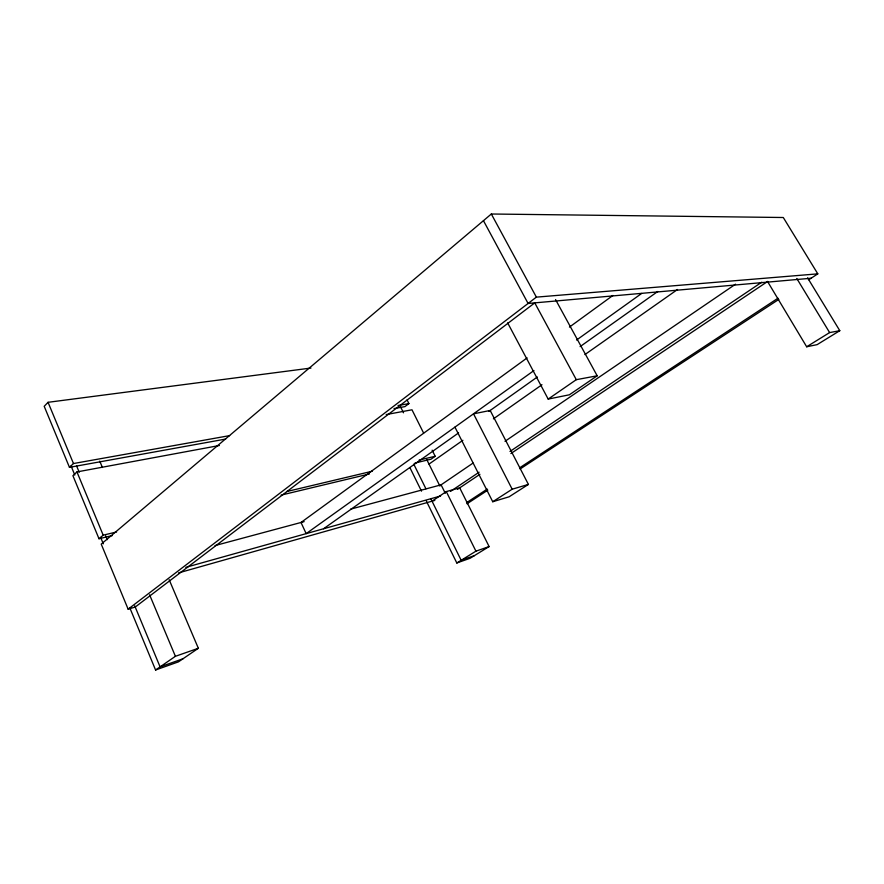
<?xml version="1.0" encoding="UTF-8"?>
<svg xmlns="http://www.w3.org/2000/svg" width="884" height="884" viewBox="0 0 884 884"><rect width="100%" height="100%" fill="white"/><g stroke="black" fill="none" stroke-linecap="round" stroke-linejoin="round"><path stroke-width="1.33" d="M310.958 368.042L48.056 402.308L44.2 406.308L69.46 467.349L225.63 439.072M69.46 467.349L73.471 463.536L229.641 435.624M219.376 445.503L76.952 471.923L72.919 475.702L98.997 538.754L112.39 535.538M98.997 538.754L103.196 535.163L116.589 531.98M808.805 279.753L817.799 273.852L783.29 217.508L491.327 214.005L101.229 544.124L128.136 609.175L135.23 607.043L534.765 302.869M128.136 609.175L536.367 297.134L817.799 273.852M407.071 399.911L408.905 403.59L404.905 406.629L394.032 408.596M527.129 357.898L301.013 522.477L306.162 533.638L533.947 370.562M569.451 327.091L612.888 295.477M576.578 340.031L641.662 293.444M323.544 528.776L458.575 432.906M488.962 411.336L537.35 376.982M580.103 346.616L657.751 291.499M432.132 450.155L435.182 456.266L431.049 459.183L414.983 463.028M429.005 464.1L462.896 440.287M493.394 418.861L541.98 384.728M584.91 354.572L677.542 289.488M129.705 607.551L155.573 669.995L175.408 656.304L198.347 648.27L169.164 579.716M507.648 322.87L548.179 399.082L576.302 379.678L597.186 375.799L555.55 299.577M198.347 648.27L178.469 661.851L155.573 669.995M597.186 375.799L569.384 394.794L548.179 399.082M350.672 509.129L441.094 484.841L473.05 463.072M505.007 441.293L735.543 284.195M432.044 501.184L446.287 491.581L459.713 487.858L489.117 546.566L470.078 558.279L456.807 562.986L426.364 501.084M450.475 491.427L479.095 472.2M509.991 451.437L761.765 282.206M457.525 489.327L479.924 474.31M510.886 453.558L767.754 281.388M466.52 502.698L487.283 489.062M519.593 467.857L778.008 298.206M467.028 503.781L487.813 490.156M520.135 468.962L778.782 299.422M454.94 427.138L492.742 501.736L512.168 489.206L528.411 484.421L490.178 410.463L473.526 413.834L512.168 489.206M528.411 484.421L509.129 496.786L492.742 501.736M456.807 562.986L475.935 551.174L489.117 546.566M767.632 281.631L806.672 346.771L829.623 332.583L839.8 330.693L807.589 277.841M839.8 330.693L817.114 344.649L806.672 346.771M182.999 658.768L160.081 666.879L134.711 605.816M474.432 555.594L461.172 560.29L430.784 498.642M178.579 572.887L434.84 500.388M185.817 567.34L440.597 495.99M215.044 545.572L304.14 521.637M281.09 495.117L369.457 473.934M286.593 491.581L372.263 471.216M419.115 460.089L435.182 456.266M386.22 414.563L411.988 409.789L423.591 433.027M398.043 405.535L408.905 403.59M811.114 278.239L528.091 303.466L483.449 220.668M796.804 278.504L829.623 332.583M491.327 214.005L536.367 297.134M535.008 303.334L576.302 379.678M446.287 491.581L475.935 551.174M441.094 484.841L445.304 493.305M400.463 406.651L403.524 412.806M426.751 459.581L439.934 486.112M413.756 464.122L425.922 488.786M409.933 467.658L421.502 491.184M99.748 461.15L102.411 467.481M149.595 594.81L175.408 656.304M76.576 465.89L79.217 472.255M105.649 535.859L107.229 539.671M48.056 402.308L73.471 463.536M76.952 471.923L103.196 535.163M71.107 466.089L74.797 475.017M100.665 537.461L103.306 543.826"/></g></svg>
